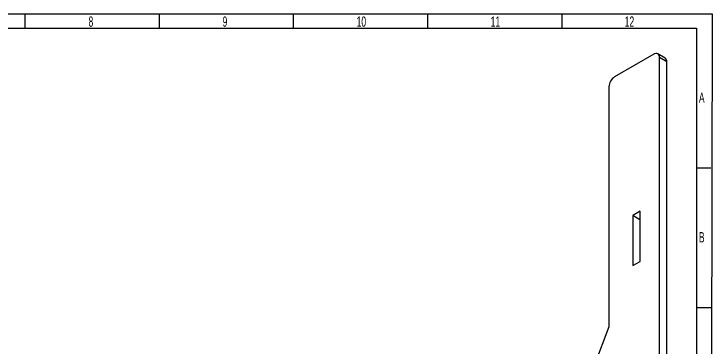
# Model space of a CAD drawing. Header units: millimetres. Extents: x 10 to 411, y 8 to 288.
# Drawn here: x 240 to 410.6, y 206.8 to 288.5 of the extents above; entities that cross this region are included whole.
import ezdxf

# ---------------------------------------------------------------- set-up
doc = ezdxf.new("R2010")
doc.units = ezdxf.units.MM
doc.layers.add('SLD-0', color=179, linetype='Continuous')
doc.styles.add('SLDTEXTSTYLE2', font='TXT', dxfattribs={"width": 0.623711})

msp = doc.modelspace()

# ---------------------------------------------------------------- linework, layer by layer
at = {"color": 7, "linetype": 'Continuous', "lineweight": 25}
for p, q in [((396.3222, 278.6339), (386.7762, 273.1232)), ((399.0899, 277.7124), (397.3221, 278.7329)), ((397.7364, 187.6711), (397.7364, 277.8173)), ((399.5042, 276.7967), (397.7364, 277.8173)), ((399.5042, 186.6506), (399.5042, 276.7967)), ((385.362, 270.6737), (385.362, 211.9644)), ((392.9811, 240.2466), (391.178, 239.2057)), ((391.178, 239.2057), (391.178, 226.9576)), ((392.9457, 238.1852), (391.178, 239.2057)), ((392.9811, 227.9985), (392.9811, 240.2466)), ((392.9811, 238.2056), (392.9457, 238.1852)), ((392.9457, 238.1852), (392.9457, 227.9781)), ((391.178, 226.9576), (392.9811, 227.9985)), ((385.362, 211.9644), (376.1696, 187.8773))]:
    msp.add_line(p, q, dxfattribs=at)
for centre, radius, start, end in [((396.8742, 277.9571), 0.8734, 350.785963, 129.203285), ((398.5242, 276.9049), 0.986, 353.701152, 54.986667), ((388.4325, 270.534), 3.0736, 122.605478, 177.394522)]:
    msp.add_arc(centre, radius, start, end, dxfattribs=at)
at = {"layer": 'SLD-0'}
for p, q in [((9.7359, 288.4983), (410.5696, 288.4983)), ((242.7359, 284.9983), (242.7359, 288.4983)), ((275.5359, 284.9983), (275.5359, 288.4983)), ((308.3359, 284.9983), (308.3359, 288.4983)), ((341.1359, 284.9983), (341.1359, 288.4983)), ((373.9359, 284.9983), (373.9359, 288.4983)), ((410.5696, 288.4983), (410.2362, 8.0222)), ((13.2108, 285.0057), (406.7359, 285.047)), ((406.7359, 285.047), (406.7359, 10.6601)), ((406.7359, 250.8733), (410.2359, 250.8733)), ((406.7359, 216.7483), (410.2359, 216.7483))]:
    msp.add_line(p, q, dxfattribs=at)

# ---------------------------------------------------------------- texts
at = {"layer": 'SLD-0', "char_height": 2.5, "attachment_point": 1, "style": 'SLDTEXTSTYLE2'}
for s, insert in [('8', (258.2264, 287.8771)), ('9', (290.9764, 287.8771)), ('10', (323.7264, 287.8771)), ('11', (356.4764, 287.8771)), ('12', (389.2264, 287.8771)), ('A', (407.3622, 269.2765)), ('B', (407.3622, 235.1515))]:
    msp.add_mtext(s, dxfattribs=dict(at, insert=insert))

doc.saveas('drawing.dxf')
